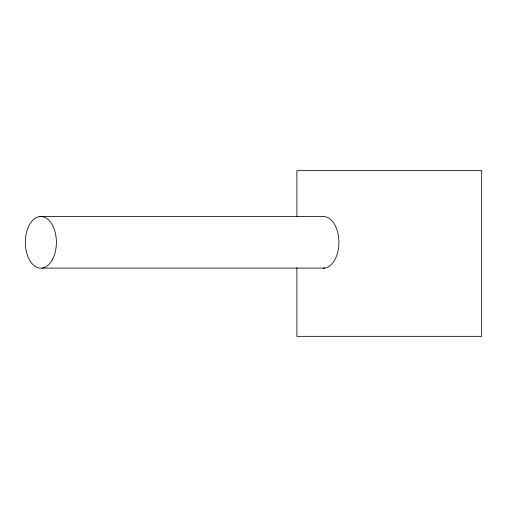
<?xml version="1.0" encoding="UTF-8"?>
<svg xmlns="http://www.w3.org/2000/svg" width="507" height="507" viewBox="0 0 507 507"><rect width="100%" height="100%" fill="white"/><g stroke="black" fill="none" stroke-linecap="round" stroke-linejoin="round"><path stroke-width="0.76" d="M39.647 216.59L322.173 216.59A25.832 15.54 -90 0 1 338.898 241.478A25.832 15.54 -90 0 1 323.206 268.171M42.037 268.095L324.562 268.095M296.893 216.413L296.893 170.65L481.65 170.65L481.65 336.35L296.893 336.35L296.893 267.702M52.646 259.147A25.832 15.54 -90 0 0 43.703 216.952A25.832 15.54 -90 0 0 26.187 250.921A25.832 15.54 -90 0 0 52.646 259.147"/></g></svg>
